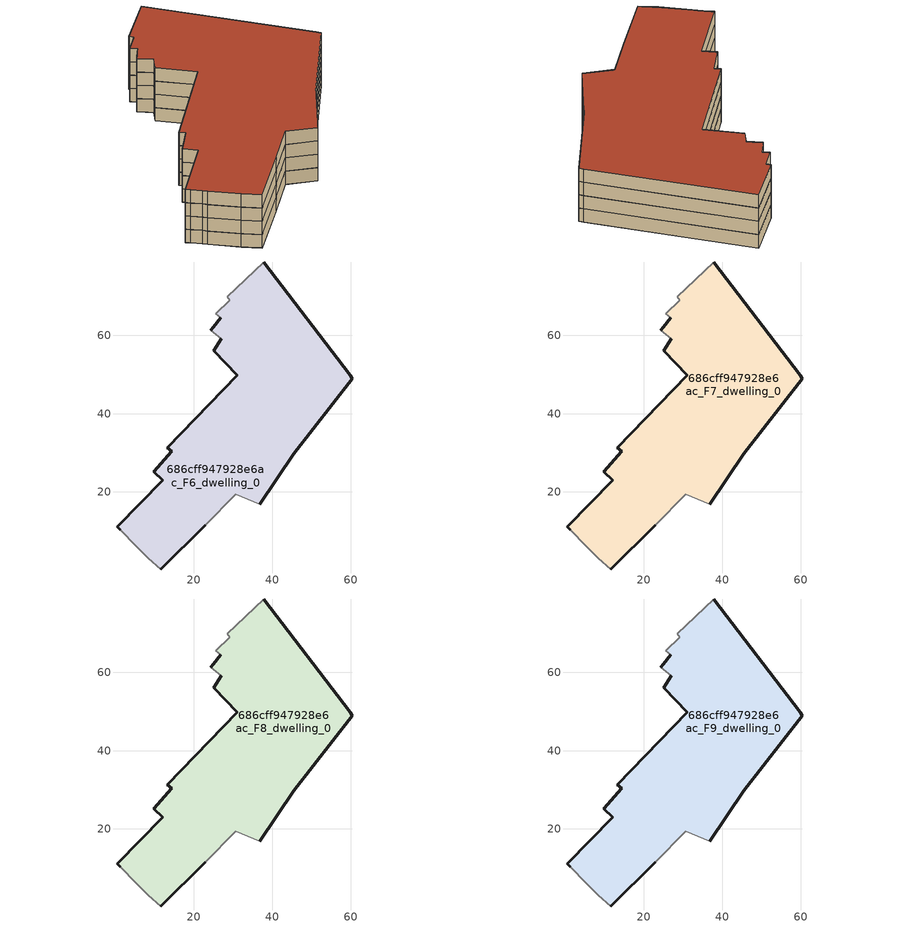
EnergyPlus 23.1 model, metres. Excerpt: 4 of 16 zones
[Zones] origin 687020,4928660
686cff947928e6ac_F6_dwelling_0
 floor to 686cff947928e6ac_F5_dwelling_0 (EU_floor_Construction): 53.37,39.84 60.45,48.89 59.93,49.74 37.84,78.71 28.48,69.79 29.11,68.96 25.6,65.54 26.84,64.54 24.92,62.04 24.3,61.23 26.94,59.05 25.06,56.04 31.03,49.8 19.2,37.48 z18
 floor to 686cff947928e6ac_F5_dwelling_1 (EU_floor_Construction): 36.81,16.89 45.5,29.79 53.37,39.84 19.2,37.48 13.25,31.29 14.28,30.39 9.77,25.2 12.06,22.97 0.42,11.11 1.2,10.34 2.9,8.69 3.64,7.81 8.38,3.13 11.59,0.33 22.9,11.49 30.69,19.37 z18
 wall outside (EU_wall_Construction): 24.31,61.23 24.93,62.04 26.84,64.54 / 37.84,78.71 59.93,49.74 60.45,48.89 45.5,29.79 36.81,16.89 / 22.9,11.49 11.59,0.33 / 1.2,10.34 0.42,11.11 12.06,22.97 9.78,25.2 14.29,30.39 13.26,31.29 31.04,49.8 25.06,56.04 26.94,59.05 z18:21
 wall adiabatic (EU_wall_Construction): 26.94,59.05 24.31,61.23 / 26.84,64.54 25.6,65.54 29.11,68.96 28.48,69.79 37.84,78.71 / 36.81,16.89 30.69,19.37 22.9,11.49 / 11.59,0.33 8.38,3.13 3.64,7.81 2.91,8.69 1.2,10.34 z18:21
686cff947928e6ac_F7_dwelling_0
 floor to 686cff947928e6ac_F6_dwelling_0 (EU_floor_Construction): 36.81,16.89 45.5,29.79 60.45,48.89 59.93,49.74 37.84,78.71 28.48,69.79 29.11,68.96 25.6,65.54 26.84,64.54 24.92,62.04 24.3,61.23 26.94,59.05 25.06,56.04 31.03,49.8 13.25,31.29 14.28,30.39 9.77,25.2 12.06,22.97 0.42,11.11 1.2,10.34 2.9,8.69 3.64,7.81 8.38,3.13 11.59,0.33 22.9,11.49 30.69,19.37 z21
 wall outside (EU_wall_Construction): 24.31,61.23 24.93,62.04 26.84,64.54 / 37.84,78.71 59.93,49.74 60.45,48.89 45.5,29.79 36.81,16.89 / 22.9,11.49 11.59,0.33 / 1.2,10.34 0.42,11.11 12.06,22.97 9.78,25.2 14.29,30.39 13.26,31.29 31.04,49.8 25.06,56.04 26.94,59.05 z21:24
 wall adiabatic (EU_wall_Construction): 26.94,59.05 24.31,61.23 / 26.84,64.54 25.6,65.54 29.11,68.96 28.48,69.79 37.84,78.71 / 36.81,16.89 30.69,19.37 22.9,11.49 / 11.59,0.33 8.38,3.13 3.64,7.81 2.91,8.69 1.2,10.34 z21:24
686cff947928e6ac_F8_dwelling_0
 floor to 686cff947928e6ac_F7_dwelling_0 (EU_floor_Construction): 36.81,16.89 45.5,29.79 60.45,48.89 59.93,49.74 37.84,78.71 28.48,69.79 29.11,68.96 25.6,65.54 26.84,64.54 24.92,62.04 24.3,61.23 26.94,59.05 25.06,56.04 31.03,49.8 13.25,31.29 14.28,30.39 9.77,25.2 12.06,22.97 0.42,11.11 1.2,10.34 2.9,8.69 3.64,7.81 8.38,3.13 11.59,0.33 22.9,11.49 30.69,19.37 z24
 wall outside (EU_wall_Construction): 24.31,61.23 24.93,62.04 26.84,64.54 / 37.84,78.71 59.93,49.74 60.45,48.89 45.5,29.79 36.81,16.89 / 22.9,11.49 11.59,0.33 / 1.2,10.34 0.42,11.11 12.06,22.97 9.78,25.2 14.29,30.39 13.26,31.29 31.04,49.8 25.06,56.04 26.94,59.05 z24:27
 wall adiabatic (EU_wall_Construction): 26.94,59.05 24.31,61.23 / 26.84,64.54 25.6,65.54 29.11,68.96 28.48,69.79 37.84,78.71 / 36.81,16.89 30.69,19.37 22.9,11.49 / 11.59,0.33 8.38,3.13 3.64,7.81 2.91,8.69 1.2,10.34 z24:27
686cff947928e6ac_F9_dwelling_0
 floor to 686cff947928e6ac_F8_dwelling_0 (EU_floor_Construction): 36.81,16.89 45.5,29.79 60.45,48.89 59.93,49.74 37.84,78.71 28.48,69.79 29.11,68.96 25.6,65.54 26.84,64.54 24.92,62.04 24.3,61.23 26.94,59.05 25.06,56.04 31.03,49.8 13.25,31.29 14.28,30.39 9.77,25.2 12.06,22.97 0.42,11.11 1.2,10.34 2.9,8.69 3.64,7.81 8.38,3.13 11.59,0.33 22.9,11.49 30.69,19.37 z27
 wall outside (EU_wall_Construction): 24.31,61.23 24.93,62.04 26.84,64.54 / 37.84,78.71 59.93,49.74 60.45,48.89 45.5,29.79 36.81,16.89 / 22.9,11.49 11.59,0.33 / 1.2,10.34 0.42,11.11 12.06,22.97 9.78,25.2 14.29,30.39 13.26,31.29 31.04,49.8 25.06,56.04 26.94,59.05 z27:30
 wall adiabatic (EU_wall_Construction): 26.94,59.05 24.31,61.23 / 26.84,64.54 25.6,65.54 29.11,68.96 28.48,69.79 37.84,78.71 / 36.81,16.89 30.69,19.37 22.9,11.49 / 11.59,0.33 8.38,3.13 3.64,7.81 2.91,8.69 1.2,10.34 z27:30
 roof outside (EU_roof_Construction): 37.84,78.71 59.93,49.74 60.45,48.89 45.5,29.79 36.81,16.89 30.69,19.37 22.9,11.49 11.59,0.33 8.38,3.13 3.64,7.81 2.91,8.69 1.2,10.34 0.42,11.11 12.06,22.97 9.78,25.2 14.29,30.39 13.26,31.29 31.04,49.8 25.06,56.04 26.94,59.05 24.31,61.23 24.93,62.04 26.84,64.54 25.6,65.54 29.11,68.96 28.48,69.79 z30
[Building]
EU S2 Campaign: North Axis=0; Terrain=City; Solar Distribution=FullExterior
[Site:Location]
Bologna: Latitude=44.5; Longitude=11.25; Time Zone=1; Elevation=37
[SizingPeriod:WeatherFileDays]
AnnualSizingPeriod: Begin Month=1; Begin Day of Month=1; End Month=12; End Day of Month=31; Day of Week for Start Day=Monday; Use Weather File Daylight Saving Period=No; Use Weather File Rain and Snow Indicators=No
[MATERIAL]
EU_InternalMass_Material: Roughness=MediumRough; Thickness=0.1; Conductivity=1; Density=1800; Specific Heat=900; Thermal Absorptance=0.9; Solar Absorptance=0.7; Visible Absorptance=0.7
[MATERIAL:NOMASS] Roughness=MediumRough; Thermal Absorptance=0.9; Solar Absorptance=0.7; Visible Absorptance=0.7
Name | Thermal Resistance
EU_wall_NoMass | 0.905828
EU_roof_NoMass | 0.37593
EU_floor_NoMass | 0.67114
[CONSTRUCTION]
EU_wall_Construction: EU_wall_NoMass
EU_roof_Construction: EU_roof_NoMass
EU_floor_Construction: EU_floor_NoMass
EU_InternalMass_Construction: EU_InternalMass_Material
[ZONE] Type=1; Multiplier=1; Ceiling Height=autocalculate; Floor Area=autocalculate; Part of Total Floor Area=Yes
Name | Volume
686cff947928e6ac_F6_dwelling_0 | 5553.05
686cff947928e6ac_F7_dwelling_0; 686cff947928e6ac_F8_dwelling_0; 686cff947928e6ac_F9_dwelling_0 | 5553.07
[INTERNALMASS] Construction=EU_InternalMass_Construction; Surface Area=1851.02
Name | Zone or ZoneList
686cff947928e6ac_F6_dwelling_0_EU_InternalMass | 686cff947928e6ac_F6_dwelling_0
686cff947928e6ac_F7_dwelling_0_EU_InternalMass | 686cff947928e6ac_F7_dwelling_0
686cff947928e6ac_F8_dwelling_0_EU_InternalMass | 686cff947928e6ac_F8_dwelling_0
686cff947928e6ac_F9_dwelling_0_EU_InternalMass | 686cff947928e6ac_F9_dwelling_0
[OTHEREQUIPMENT] Fuel Type=Electricity; Design Level Calculation Method=Watts/Area; Power per Zone Floor Area=1; Fraction Latent=0; Fraction Radiant=0; Fraction Lost=0; Carbon Dioxide Generation Rate=0; EndUse Subcategory=EU_Step8_InternalGains
Name | Zone or ZoneList or Space or SpaceList | Schedule
EU_Step8_InternalGain_686cff947928e6ac_F6_dwelling_0_f000 | 686cff947928e6ac_F6_dwelling_0 | EU_Step8_GainSchedule_686cff947928e6ac_F6_dwelling_0_f000
EU_Step8_InternalGain_686cff947928e6ac_F7_dwelling_0_f000 | 686cff947928e6ac_F7_dwelling_0 | EU_Step8_GainSchedule_686cff947928e6ac_F7_dwelling_0_f000
EU_Step8_InternalGain_686cff947928e6ac_F8_dwelling_0_f000 | 686cff947928e6ac_F8_dwelling_0 | EU_Step8_GainSchedule_686cff947928e6ac_F8_dwelling_0_f000
EU_Step8_InternalGain_686cff947928e6ac_F9_dwelling_0_f000 | 686cff947928e6ac_F9_dwelling_0 | EU_Step8_GainSchedule_686cff947928e6ac_F9_dwelling_0_f000
[ZONEVENTILATION:DESIGNFLOWRATE] Schedule=EU_AlwaysOn; Design Flow Rate Calculation Method=AirChanges/Hour; Air Changes per Hour=0.73129; Ventilation Type=Natural; Fan Pressure Rise=0; Fan Total Efficiency=1; Constant Term Coefficient=1; Temperature Term Coefficient=0; Velocity Term Coefficient=0; Velocity Squared Term Coefficient=0; Minimum Indoor Temperature=-100; Maximum Indoor Temperature=100; Delta Temperature=-100; Minimum Outdoor Temperature=-100; Maximum Outdoor Temperature=100; Maximum Wind Speed=40
Name | Zone or ZoneList or Space or SpaceList
EU_ConstantAir_686cff947928e6ac_F6_dwelling_0 | 686cff947928e6ac_F6_dwelling_0
EU_ConstantAir_686cff947928e6ac_F7_dwelling_0 | 686cff947928e6ac_F7_dwelling_0
EU_ConstantAir_686cff947928e6ac_F8_dwelling_0 | 686cff947928e6ac_F8_dwelling_0
EU_ConstantAir_686cff947928e6ac_F9_dwelling_0 | 686cff947928e6ac_F9_dwelling_0
[HVACTEMPLATE:ZONE:IDEALLOADSAIRSYSTEM] System Availability Schedule=EU_AlwaysOn; Maximum Heating Supply Air Temperature=50; Minimum Cooling Supply Air Temperature=13; Maximum Heating Supply Air Humidity Ratio=0.0156; Minimum Cooling Supply Air Humidity Ratio=0.0077; Heating Limit=NoLimit; Cooling Limit=NoLimit; Heating Availability Schedule=EU_AlwaysOn; Cooling Availability Schedule=EU_CoolingOff; Dehumidification Control Type=ConstantSensibleHeatRatio; Cooling Sensible Heat Ratio=0.7; Dehumidification Setpoint=60; Humidification Control Type=None; Humidification Setpoint=30; Outdoor Air Method=None; Outdoor Air Flow Rate per Person=0.00944; Outdoor Air Flow Rate per Zone Floor Area=0; Outdoor Air Flow Rate per Zone=0; Demand Controlled Ventilation Type=None; Outdoor Air Economizer Type=NoEconomizer; Heat Recovery Type=None; Sensible Heat Recovery Effectiveness=0.7; Latent Heat Recovery Effectiveness=0.65
Name | Template Thermostat
686cff947928e6ac_F6_dwelling_0 | EU_HeatOnly_686cff947928e6ac_F6_dwelling_0
686cff947928e6ac_F7_dwelling_0 | EU_HeatOnly_686cff947928e6ac_F7_dwelling_0
686cff947928e6ac_F8_dwelling_0 | EU_HeatOnly_686cff947928e6ac_F8_dwelling_0
686cff947928e6ac_F9_dwelling_0 | EU_HeatOnly_686cff947928e6ac_F9_dwelling_0
[SIZING:ZONE] Zone Cooling Design Supply Air Temperature Input Method=SupplyAirTemperature; Zone Cooling Design Supply Air Temperature=13; Zone Heating Design Supply Air Temperature Input Method=SupplyAirTemperature; Zone Heating Design Supply Air Temperature=50; Zone Cooling Design Supply Air Humidity Ratio=0.008; Zone Heating Design Supply Air Humidity Ratio=0.008; Cooling Design Air Flow Method=DesignDay; Cooling Design Air Flow Rate=0; Cooling Minimum Air Flow per Zone Floor Area=0.000762; Cooling Minimum Air Flow=0; Cooling Minimum Air Flow Fraction=0.2; Heating Design Air Flow Method=DesignDay; Heating Design Air Flow Rate=0; Heating Maximum Air Flow per Zone Floor Area=0.002032; Heating Maximum Air Flow=0.141576; Heating Maximum Air Flow Fraction=0.3; Account for Dedicated Outdoor Air System=No; Dedicated Outdoor Air System Control Strategy=NeutralSupplyAir; Dedicated Outdoor Air Low Setpoint Temperature for Design=autosize; Dedicated Outdoor Air High Setpoint Temperature for Design=autosize; Zone Load Sizing Method=Sensible Load Only No Latent Load; Zone Latent Cooling Design Supply Air Humidity Ratio Input Method=HumidityRatioDifference; Zone Cooling Design Supply Air Humidity Ratio Difference=0.005; Zone Latent Heating Design Supply Air Humidity Ratio Input Method=HumidityRatioDifference; Zone Humidification Design Supply Air Humidity Ratio Difference=0.005
686cff947928e6ac_F6_dwelling_0; 686cff947928e6ac_F7_dwelling_0; 686cff947928e6ac_F8_dwelling_0; 686cff947928e6ac_F9_dwelling_0
[SCHEDULE:CONSTANT]
Name | Hourly Value
EU_AlwaysOn | 1
EU_CoolingOff | 0
[SCHEDULE:FILE] Column Number=1; Rows to Skip at Top=0; Number of Hours of Data=8760; Column Separator=Comma; Interpolate to Timestep=No; Minutes per Item=60; Adjust Schedule for Daylight Savings=Yes
Name | File
EU_Step8_GainSchedule_686cff947928e6ac_F6_dwelling_0_f000 | ../../schedules/686cff947928e6ac/686cff947928e6ac_F6_dwelling_0_f000_gain.csv
EU_Step8_GainSchedule_686cff947928e6ac_F7_dwelling_0_f000 | ../../schedules/686cff947928e6ac/686cff947928e6ac_F7_dwelling_0_f000_gain.csv
EU_Step8_GainSchedule_686cff947928e6ac_F8_dwelling_0_f000 | ../../schedules/686cff947928e6ac/686cff947928e6ac_F8_dwelling_0_f000_gain.csv
EU_Step8_GainSchedule_686cff947928e6ac_F9_dwelling_0_f000 | ../../schedules/686cff947928e6ac/686cff947928e6ac_F9_dwelling_0_f000_gain.csv
